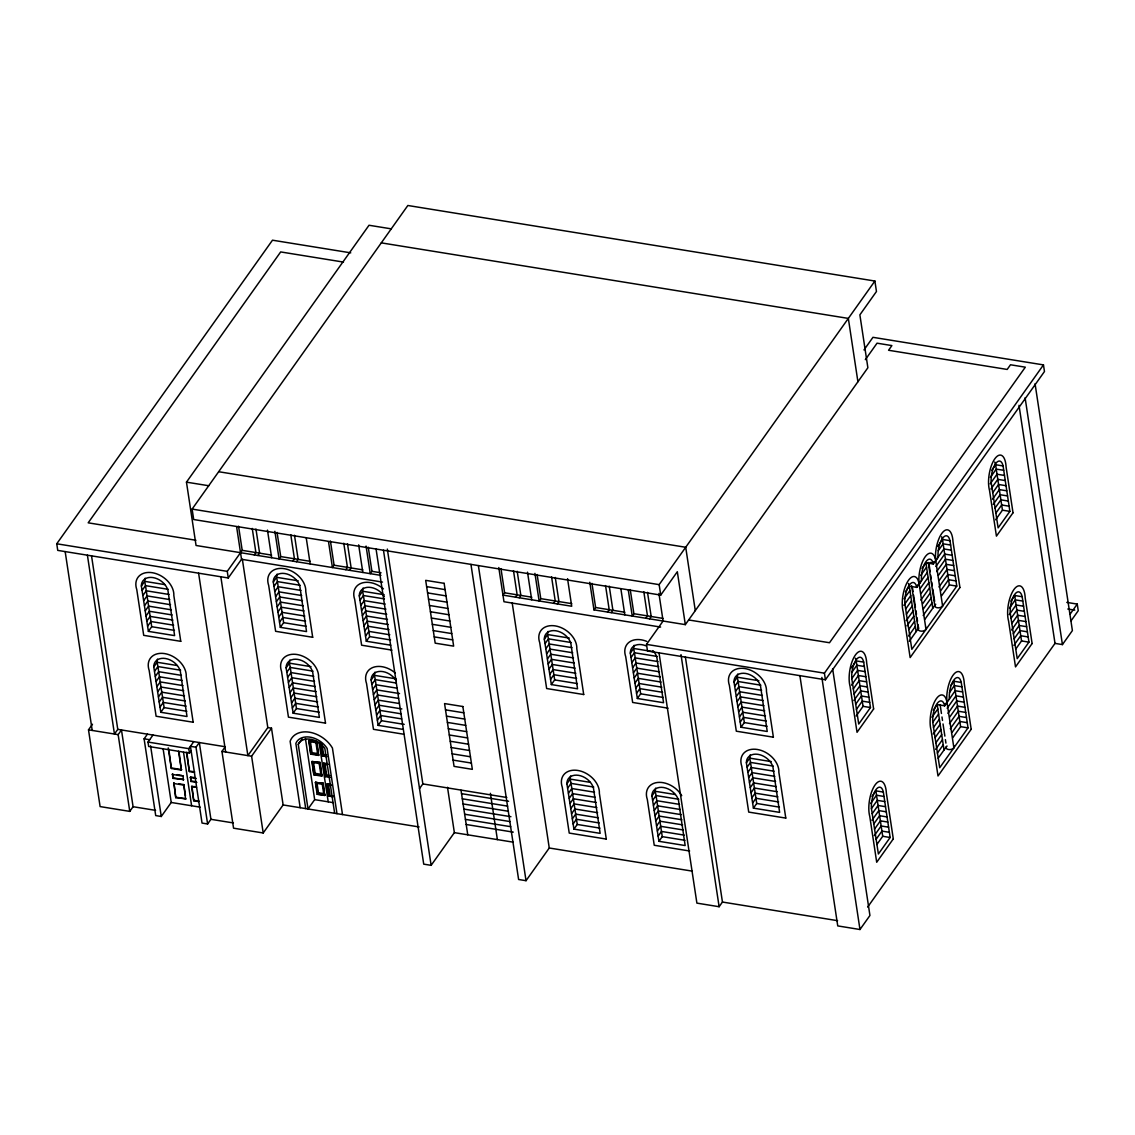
<?xml version="1.0" encoding="UTF-8"?>
<svg xmlns="http://www.w3.org/2000/svg" width="1135" height="1135" viewBox="0 0 1135 1135"><rect width="100%" height="100%" fill="white"/><g stroke="black" fill="none" stroke-linecap="round" stroke-linejoin="round"><path stroke-width="1.5" d="M305.414 738.474L314.665 799.636L308.025 808.971L298.25 744.333L298.86 743.127A16.713 11.932 35.4 0 1 323.858 747.114L324.865 748.561L334.655 813.284M236.619 526.81L241.528 559.285L228.263 577.97L57.743 550.39L56.75 543.778L272.485 240.194L350.743 252.85M380.934 575.388L196.057 545.481L186.466 482.148L369.017 225.255L391.249 228.844M685.327 624.633L677.325 571.728L660.74 595.081L193.702 519.532L192.113 509.09L407.848 205.492L874.886 281.04L876.461 291.496L859.876 314.849L867.878 367.74L685.327 624.633L593.96 609.85L589.789 582.255M141.378 586.043A14.741 10.527 35.4 0 1 153.041 577.587A14.741 10.527 35.4 0 1 167.923 590.328L174.606 635.614L148.387 631.372L141.378 586.043L144.698 581.361A14.741 10.527 35.4 0 1 145.181 578.169M142.187 590.328L145.507 585.646L144.698 581.361L164.603 584.582M142.953 595.449L146.273 590.782L169.001 594.456M143.734 600.571L147.053 595.903L169.768 599.578M144.514 605.693L147.834 601.025L170.548 604.7M145.28 610.814L148.6 606.147L171.328 609.821M146.06 615.95L149.38 611.268L172.094 614.943M146.826 621.072L150.146 616.404L172.875 620.079M147.607 626.194L150.927 621.526L173.655 625.201M148.387 631.372L151.707 626.704L145.507 585.646L168.221 589.32M129.759 811.383L118.153 734.629L121.473 729.961L133.079 806.715L129.759 811.383L100.107 806.588L88.502 729.833L92.488 724.229M153.778 666.94A14.741 10.527 35.4 0 1 165.44 658.499A14.741 10.527 35.4 0 1 180.323 671.239L187.005 716.511L160.787 712.283L153.778 666.94L157.098 662.273A14.741 10.527 35.4 0 1 157.566 659.08M154.587 671.225L157.907 666.557L157.098 662.273L177.003 665.493M228.263 577.97L227.255 571.359L242.195 550.347L238.534 526.2M91.524 555.781L117.77 729.365L114.451 734.033L87.409 555.185M155.353 676.346L158.673 671.679L181.401 675.353M156.133 681.468L159.453 676.801L182.167 680.475M156.914 686.59L160.234 681.922L182.948 685.597M254.24 554.901L255.9 552.561L252.24 528.413M157.68 691.726L161 687.044L183.728 690.718M257.943 555.497L259.603 553.156L255.957 529.009M158.46 696.847L161.78 692.18L184.494 695.854M159.226 701.969L162.546 697.301L185.275 700.976M160.007 707.091L163.327 702.423L186.055 706.098M160.787 712.283L164.107 707.602L157.907 666.557L180.621 670.232M163.156 749.072L171.229 802.473L161.269 816.491L155.708 815.583L144.102 738.828L147.422 734.161M191.106 750.732L189.446 753.058L148.671 746.475L148.004 742.063L152.984 735.054M277.068 532.428L280.728 556.576L279.068 558.917L274.883 531.308M273.294 582A14.741 10.527 35.4 0 1 284.97 573.544A14.741 10.527 35.4 0 1 299.853 586.284L306.535 631.571L280.317 627.329L273.294 582L276.614 577.318A14.741 10.527 35.4 0 1 277.096 574.126M274.102 586.284L277.422 581.602L276.614 577.318L298.193 580.808M292.773 561.13L294.433 558.789L290.773 534.642M274.883 591.406L278.203 586.738L300.931 590.413M296.476 561.726L298.136 559.399L294.49 535.252M275.663 596.528L278.983 591.86L301.697 595.534M276.429 601.649L279.749 596.982L302.477 600.656M277.21 606.771L280.529 602.103L303.244 605.778M277.99 611.907L281.31 607.225L304.024 610.9M278.756 617.029L282.076 612.361L304.804 616.035M179.131 752.477L181.387 770.083L171.342 768.466L168.817 749.143M189.446 753.058L188.779 748.66L193.759 741.652M279.536 622.15L282.856 617.483L305.57 621.157M172.832 778.355L172.577 773.914L172.832 778.355L183.7 779.589L173.173 777.886M280.317 627.329L283.636 622.661L277.422 581.602L300.151 585.277M196 747.213L199.32 742.545L210.926 819.314L207.606 823.982L202.044 823.074L190.439 746.319L196 747.213L207.606 823.982M175.769 797.692L173.939 782.994L175.769 797.692L185.956 798.827L176.095 797.224M183.359 780.057L183.104 775.616M330.427 541.054L334.087 565.202L332.427 567.543L328.512 541.665M194.369 772.367L189.346 771.545L186.821 752.221M185.629 799.295L183.799 784.597L178.876 783.803M196.852 782.412L190.836 781.433L190.566 776.993L195.078 777.73M190.836 781.433L190.566 776.993M198.696 801.58L193.759 800.785L191.616 786.555L195.234 786.612M345.778 569.699L347.438 567.372L343.777 543.225M349.481 570.309L351.141 567.968L347.494 543.821M220.843 576.779L247.884 755.612L267.803 727.592L271.506 728.188L283.126 804.942L263.207 832.976L233.555 828.181L221.949 751.413L225.269 746.745L117.77 729.365M286.119 667.848A14.741 10.527 35.4 0 1 297.796 659.407A14.741 10.527 35.4 0 1 312.678 672.133L319.361 717.419L293.142 713.177L286.119 667.848L289.439 663.166A14.741 10.527 35.4 0 1 289.922 659.988M193.759 800.785L191.943 786.087M286.928 672.133L290.248 667.451L289.439 663.166L311.018 666.656M287.708 677.255L291.028 672.587L313.757 676.261M288.489 682.376L291.808 677.708L314.523 681.383M289.255 687.498L292.575 682.83L315.303 686.505M368.251 547.183L371.911 571.331L370.251 573.657L366.066 546.063M290.035 692.62L293.355 687.952L316.069 691.626M390.78 645.205L366.307 641.247L359.298 595.903L362.618 591.236A14.741 10.527 35.4 0 1 363.101 588.043M290.815 697.755L294.121 693.074L316.849 696.748M360.107 600.188L363.427 595.52L362.618 591.236L384.183 594.726M263.207 832.976L251.601 756.208L271.506 728.188M360.873 605.31L364.193 600.642L385.176 604.033M291.582 702.877L294.901 698.209L317.63 701.884M292.362 707.999L295.682 703.331L318.396 707.006M361.654 610.431L364.973 605.764L385.943 609.154M293.142 713.177L296.462 708.51L290.248 667.451L312.976 671.14M362.434 615.567L365.754 610.885L386.723 614.29M363.2 620.689L366.52 616.021L387.503 619.412M363.98 625.811L367.3 621.143L388.269 624.534M364.761 630.932L368.066 626.265L389.05 629.655M365.527 636.054L368.847 631.386L389.816 634.777M366.307 641.247L369.627 636.579L363.427 595.52L384.396 598.911M298.25 744.333L302.038 738.984M308.734 740.843L316.892 741.637L318.58 755.413L310.749 754.151L308.734 740.843L316.892 741.637M311.387 753.612L312.054 752.675L318.396 753.697L317.729 754.633L311.387 753.612L309.571 741.623L310.238 740.687M317.729 754.633L315.927 742.645L316.594 741.722M310.749 754.151L309.075 740.375M311.884 761.67L320.169 762.493L321.829 776.113L313.87 774.822L311.884 761.67L320.169 762.493M314.523 774.283L312.735 762.45L313.388 761.514L315.175 773.346L314.523 774.283L320.978 775.333L321.645 774.396L315.175 773.346M402.627 729.323L378.154 725.364L371.145 680.021L374.465 675.353A14.741 10.527 35.4 0 1 374.947 672.161M371.954 684.306L375.274 679.638L374.465 675.353L396.03 678.843M326.965 756.719L322.269 755.953L321.091 745.511M322.014 744.205L323.574 754.477L322.907 755.413L321.091 743.439M320.978 775.333L319.19 763.5L319.857 762.564M372.72 689.442L376.04 684.76L397.023 688.165M313.87 774.822L312.224 761.202M330.157 777.404L325.39 776.624L323.404 763.486L326.908 763.529M373.5 694.563L376.82 689.896L399.548 693.57M326.029 776.085L324.241 764.266L324.908 763.33L326.696 775.148L326.029 776.085L329.264 776.61M315.374 782.497L323.248 783.249L324.695 795.465L317.147 794.245L315.374 782.497L323.248 783.249M374.28 699.685L377.6 695.017L398.569 698.408M317.8 793.706L316.211 783.278L316.878 782.341L318.453 792.769L317.8 793.706L323.858 794.684L324.511 793.748L318.453 792.769M375.047 704.807L378.366 700.139L399.35 703.53M325.39 776.624L323.73 763.018M323.858 794.684L322.269 784.257L322.936 783.32M375.827 709.928L379.147 705.261L401.861 708.935M317.147 794.245L325.021 794.997M333.193 796.784L328.668 796.061L326.894 784.313L330.242 784.328M376.607 715.064L379.927 710.382L400.896 713.773M329.306 795.522L327.731 785.094L328.398 784.157L329.973 794.585L329.306 795.522L333.846 796.245M377.373 720.186L380.693 715.518L401.662 718.909M378.154 725.364L381.474 720.697L375.274 679.638L396.243 683.029M328.668 796.061L327.22 783.845M500.975 568.649L504.621 592.796L502.961 595.123L571.714 606.246L567.543 578.651M515.474 597.152L517.134 594.811L513.488 570.664M519.192 597.748L520.837 595.421L517.191 571.274M537.125 574.494L540.771 598.642L539.111 600.982L534.94 573.374M419.524 788.584L422.844 783.916L387.333 549.07M553.568 603.309L555.228 600.982L551.567 576.835M557.271 603.919L558.931 601.578L555.27 577.431M544.332 639.232A14.741 10.527 35.4 0 1 555.994 630.79A14.741 10.527 35.4 0 1 570.877 643.531L577.559 688.817L551.34 684.575L544.332 639.232L547.637 634.564A14.741 10.527 35.4 0 1 548.12 631.372M545.14 643.517L548.46 638.849L547.637 634.564L569.217 638.054M545.907 648.638L549.226 643.971L571.955 647.645M546.687 653.774L550.007 649.092L572.721 652.767M547.467 658.896L550.773 654.228L573.501 657.903M548.233 664.018L551.553 659.35L574.282 663.024M549.014 669.139L552.334 664.472L575.048 668.146M593.96 609.85L595.62 607.509L591.959 583.362M549.78 674.261L553.1 669.593L575.828 673.268M550.56 679.383L553.88 674.715L576.594 678.389M551.34 684.575L554.66 679.908L548.46 638.849L571.175 642.524M607.537 612.049L609.197 609.708L605.537 585.561M376.068 549.042L423.724 864.146L431.13 865.338L454.369 832.65L447.502 787.293M611.24 612.645L612.9 610.304L609.254 586.157M630.237 589.562L633.898 613.709L632.238 616.035L628.322 590.172M660.74 595.081L659.151 584.638L874.886 281.04M645.815 618.234L647.475 615.894L643.815 591.746M649.518 618.83L651.178 616.504L647.517 592.356M652.895 650.639A14.741 10.527 35.4 0 1 656.867 657.435L663.564 702.721L637.345 698.479L630.322 653.15L633.642 648.468A14.741 10.527 35.4 0 1 634.124 645.276M631.131 657.435L634.451 652.753L633.642 648.468L653.547 651.689M631.911 662.556L635.217 657.889L657.945 661.563M863.99 349.935L872.957 337.322L1043.462 364.902L1044.47 371.514L825.415 679.78L647.503 650.993L646.496 644.382L663.095 621.029L658.924 593.435M632.677 667.678L635.997 663.01L658.726 666.685M633.458 672.8L636.778 668.132L659.492 671.806M634.224 677.921L637.544 673.254L660.272 676.928M635.004 683.057L638.324 678.375L661.052 682.05M865.338 359.667L877.057 343.181L891.883 345.579L888.563 350.261L1007.171 369.442L1010.49 364.775L1025.316 367.173L829.501 642.736L688.647 619.951M566.904 783.788A14.741 10.527 35.4 0 1 578.58 775.333A14.741 10.527 35.4 0 1 593.449 788.073L600.145 833.36L573.927 829.117L566.904 783.788L570.224 779.107A14.741 10.527 35.4 0 1 570.706 775.914M635.784 688.179L639.104 683.511L661.818 687.186M567.713 788.073L571.033 783.391L570.224 779.107L590.129 782.327M636.551 693.301L639.87 688.633L662.599 692.307M568.493 793.195L571.799 788.527L594.527 792.202M637.345 698.479L640.651 693.811L634.451 652.753L657.165 656.427M569.259 798.316L572.579 793.649L595.308 797.323M570.04 803.438L573.359 798.77L596.074 802.445M570.806 808.56L574.126 803.892L596.854 807.567M571.586 813.681L574.906 809.014L597.634 812.688M470.954 564.393L518.61 879.497L526.03 880.689L549.255 848.001L512.197 602.898M572.366 818.817L575.686 814.135L598.4 817.824M573.132 823.939L576.452 819.271L599.181 822.946M573.927 829.117L577.247 824.45L571.033 783.391L593.747 787.066M651.916 795.961A14.741 10.527 35.4 0 1 663.592 787.52A14.741 10.527 35.4 0 1 678.475 800.26L685.157 845.547L658.938 841.305L651.916 795.961L655.235 791.294A14.741 10.527 35.4 0 1 655.718 788.101M733.99 681.894A14.741 10.527 35.4 0 1 745.667 673.452A14.741 10.527 35.4 0 1 760.549 686.193L767.232 731.479L741.013 727.237L733.99 681.894L737.31 677.226A14.741 10.527 35.4 0 1 737.793 674.034M652.724 800.246L656.044 795.578L655.235 791.294L675.155 794.514M734.799 686.178L738.119 681.511L737.31 677.226L758.889 680.716M653.505 805.368L656.824 800.7L679.539 804.375M735.579 691.3L738.899 686.632L761.613 690.307M654.285 810.503L657.605 805.822L680.319 809.496M736.36 696.436L739.679 691.754L762.394 695.429M655.051 815.625L658.371 810.957L681.099 814.632M737.126 701.558L740.446 696.89L763.174 700.565M655.831 820.747L659.151 816.079L681.865 819.754M737.906 706.679L741.226 702.012L763.94 705.686M656.597 825.869L659.917 821.201L682.646 824.875M738.672 711.801L741.992 707.133L764.72 710.808M657.378 830.99L660.698 826.323L683.426 829.997M739.452 716.923L742.772 712.255L765.501 715.93M658.158 836.126L661.478 831.444L684.192 835.119M740.233 722.059L743.553 717.377L766.267 721.051M658.938 841.305L662.258 836.637L656.044 795.578L678.773 799.253M741.013 727.237L744.333 722.569L738.119 681.511L760.847 685.185M746.39 762.791A14.741 10.527 35.4 0 1 758.067 754.349A14.741 10.527 35.4 0 1 772.949 767.09L779.631 812.376L753.413 808.134L746.39 762.791L749.71 758.123A14.741 10.527 35.4 0 1 750.192 754.931M747.199 767.076L750.519 762.408L749.71 758.123L771.289 761.613M747.979 772.211L751.299 767.53L774.013 771.204M748.76 777.333L752.079 772.665L774.794 776.34M825.415 679.78L824.421 673.168L1043.462 364.902M749.526 782.455L752.845 777.787L775.574 781.462M750.306 787.577L753.626 782.909L776.34 786.583M751.072 792.698L754.392 788.031L777.12 791.705M751.852 797.82L755.172 793.152L777.901 796.827M752.633 802.956L755.953 798.274L778.667 801.963M851.321 667.891L856.272 660.91A14.741 5.859 -80.8 0 0 855.322 658.187M905.418 591.761L909.376 586.185A14.741 5.859 -80.8 0 0 908.426 583.461M922.017 568.408L925.976 562.832L933.381 564.024L938.092 557.399A14.741 5.859 -80.8 0 1 942.433 538.444A14.741 5.859 -80.8 0 1 949.981 540.671L956.762 586.1L911.831 649.319L904.907 604.104A14.741 5.859 -80.8 0 1 909.248 585.149A14.741 5.859 -80.8 0 1 916.796 587.377L921.506 580.751A14.741 5.859 -80.8 0 1 925.848 561.797A14.741 5.859 -80.8 0 1 933.381 564.024M937.609 546.446L942.575 539.48A14.741 5.859 -80.8 0 0 941.624 536.756M991.706 470.316L995.665 464.74A14.741 5.859 -80.8 0 0 994.728 462.016M753.413 808.134L756.733 803.466L750.519 762.408L773.247 766.082M851.959 672.161L856.84 665.28L856.272 660.91L863.692 662.116L870.474 707.531L858.727 724.045L851.803 678.843A14.741 5.859 -80.8 0 1 856.145 659.889A14.741 5.859 -80.8 0 1 863.692 662.116M904.084 598.812L909.944 590.54L909.376 586.185L916.796 587.377M920.669 575.459L926.543 567.188L925.976 562.832M938.248 550.716L943.142 543.835L942.575 539.48L949.981 540.671M990.373 477.367L996.246 469.11L995.665 464.74L1003.085 465.946L1009.866 511.36L998.119 527.874L991.195 482.673A14.741 5.859 -80.8 0 1 995.537 463.718A14.741 5.859 -80.8 0 1 1003.085 465.946M851.747 678.659L857.62 670.402L865.04 671.608M903.871 605.31L910.724 595.676M918.513 584.709L927.323 572.324M936.091 559.981L943.909 548.971L951.329 550.163M990.174 483.865L997.012 474.231L1004.432 475.437M851.548 685.157L858.4 675.524L865.806 676.73M905.631 609.055L911.504 600.798M920.272 588.455L928.089 577.445M935.878 566.478L944.689 554.093L952.095 555.285M990.94 488.986L997.793 479.353L1005.199 480.559M853.307 688.917L859.167 680.645L866.587 681.851M906.411 614.177L912.27 605.92M921.038 593.577L928.87 582.567M936.659 571.6L945.469 559.215L952.875 560.406M992.699 492.746L998.559 484.489L1005.979 485.681M854.073 694.038L859.947 685.781L867.367 686.973M906.198 620.675L913.051 611.041M920.84 600.074L929.65 587.689M938.418 575.346L946.235 564.336L953.655 565.542M992.487 499.244L999.339 489.611L1006.759 490.802M853.875 700.536L860.727 690.903L868.133 692.095M906.978 625.811L913.831 616.163M922.599 603.834L930.416 592.81M939.184 580.467L947.016 569.458L954.422 570.664M993.267 504.366L1000.119 494.732L1007.525 495.924M855.634 704.282L861.493 696.025L868.913 697.216M908.724 629.556L914.597 621.299M923.365 608.956L931.197 597.946M938.986 586.979L947.782 574.58L955.202 575.785M995.026 508.111L1000.886 499.854L1008.306 501.06M856.4 709.403L862.274 701.146L869.68 702.352M908.525 636.054L915.378 626.421M923.166 615.454L931.963 603.068M940.745 590.725L948.562 579.715L955.982 580.907M995.792 513.233L1001.666 504.976L1009.072 506.182M659.024 652.781L696.89 903.119L719.122 906.723L722.442 902.041L685.384 656.952M856.216 715.972L863.054 706.339L856.84 665.28L864.26 666.472M909.305 641.232L918.584 628.18L918.059 624.704M924.926 619.256L935.183 604.827M941.525 595.903L949.342 584.894L943.142 543.835L950.548 545.041M995.608 519.802L1002.446 510.168L996.246 469.11L1003.652 470.301M871.978 796.444L875.936 790.868L883.356 792.074L890.138 837.488L878.391 854.002L871.467 808.801A14.741 5.859 -80.8 0 1 875.809 789.846A14.741 5.859 -80.8 0 1 883.356 792.074M933.282 710.169L937.24 704.594L944.661 705.8A14.741 5.859 -80.8 0 0 937.113 703.572A14.741 5.859 -80.8 0 0 932.771 722.527L939.695 767.728L968.027 727.861L961.26 682.447A14.741 5.859 -80.8 0 0 953.712 680.22A14.741 5.859 -80.8 0 0 949.371 699.174M950.875 685.427L953.84 681.241L961.26 682.447M1010.803 601.082L1014.761 595.506L1022.167 596.712L1028.948 642.126L1017.215 658.655L1010.292 613.439A14.741 5.859 -80.8 0 1 1014.633 594.485A14.741 5.859 -80.8 0 1 1022.167 596.712M870.644 803.495L876.518 795.238L875.936 790.868M931.948 717.221L937.822 708.964L937.24 704.594M949.527 692.492L954.407 685.611L953.84 681.241M1009.455 608.133L1015.328 599.876L1014.761 595.506M871.425 808.617L877.284 800.359L884.704 801.551M932.729 722.342L938.588 714.085M944.59 705.899L955.188 690.733L962.593 691.924M1009.256 614.631L1016.109 604.998L1023.515 606.203M872.191 813.738L878.064 805.481L885.47 806.687M933.495 727.464L939.369 719.207M947.158 708.24L955.968 695.854L963.374 697.046M1011.015 618.376L1016.875 610.119L1024.295 611.325M871.992 820.236L878.831 810.603L886.251 811.809M933.296 733.962L940.149 724.329M947.938 713.362L956.734 700.976L964.154 702.182M1011.782 623.512L1017.655 615.255L1025.061 616.447M873.737 823.996L879.611 815.725L887.031 816.93M935.041 737.722L940.915 729.45M949.683 717.107L957.514 706.098L964.92 707.304M1011.583 630.01L1018.436 620.377L1025.841 621.569M874.517 829.117L880.391 820.86L887.797 822.052M935.822 742.843L941.695 734.586M949.484 723.619L958.281 711.219L965.701 712.425M1013.342 633.756L1019.202 625.498L1026.622 626.69M874.319 835.615L881.157 825.982L888.577 827.174M935.623 749.341L942.461 739.708M950.265 728.741L959.061 716.355L966.481 717.547M1014.108 638.877L1019.982 630.62L1027.388 631.826M876.064 839.361L881.938 831.104L889.343 832.295M937.368 753.087L943.242 744.83M952.01 732.486L959.841 721.477L967.247 722.669M1013.91 645.375L1020.748 635.742L1028.168 636.948M876.858 844.553L882.718 836.282L876.518 795.238L883.924 796.429M938.163 758.265L946.448 746.589M952.79 737.665L960.621 726.655L954.407 685.611L961.827 686.803M1015.669 649.192L1021.543 640.934L1015.328 599.876L1022.748 601.068M1070.106 614.149L1077.257 604.09L1066.801 602.401M867.637 907.092L1055.011 643.389L1019.003 405.294M1071.1 620.76L1078.25 610.701L1077.257 604.09M799.877 675.566L837.744 925.905L859.975 929.508L869.935 915.491L832.608 668.643M1055.011 643.389L1062.431 644.595L1072.391 630.578L1035.063 383.744M381.289 242.862L848.342 318.41L857.918 381.757M343.465 262.086L280.671 251.927L88.175 522.824L195.901 540.246M1002.446 510.168L1009.866 511.36M949.342 584.894L956.762 586.1M218.672 471.72L685.71 547.269L695.287 610.616M1067.808 609.013L1074.774 610.133M186.466 482.148L208.712 485.737M1021.543 640.934L1028.948 642.126M192.113 509.09L659.151 584.638M242.195 550.347L271.591 555.1M280.728 556.576L310.125 561.328M334.087 565.202L362.817 569.855M371.911 571.331L381.062 572.806M504.621 592.796L531.79 597.194M540.771 598.642L571.77 603.65M595.62 607.509L624.775 612.233M633.898 613.709L663.053 618.419M426.632 586.625L445.09 589.618M241.528 559.285L382.509 582.099M660.613 627.073L503.968 601.734L498.79 567.528M427.583 592.91L446.041 595.889M428.533 599.195L446.991 602.174M56.75 543.778L227.255 571.359M429.484 605.48L447.942 608.459M646.496 644.382L824.421 673.168M430.435 611.751L448.892 614.744M431.385 618.036L449.843 621.015M432.336 624.321L450.794 627.3M433.286 630.606L451.744 633.585M434.237 636.877L452.695 639.87M863.054 706.339L870.474 707.531M960.621 726.655L968.027 727.861M283.636 622.661L306.365 626.336M369.627 636.579L390.61 639.97M391.944 650.114L361.625 645.205L354.688 599.394A20.799 14.854 35.4 0 1 361.341 583.22A20.799 14.854 35.4 0 1 383.431 588.881M554.66 679.908L577.389 683.582M640.651 693.811L663.379 697.486M668.033 708.169L632.649 702.452L625.711 656.64A20.799 14.854 35.4 0 1 646.78 641.403M151.707 626.704L174.435 630.379M744.333 722.569L767.047 726.244M445.516 709.857L463.804 712.808M446.466 716.128L464.754 719.093M447.403 722.413L465.705 725.378M448.353 728.698L466.655 731.649M381.474 720.697L404.202 724.371M296.462 708.51L319.19 712.184M449.304 734.983L467.606 737.934M450.255 741.254L468.556 744.219M403.79 734.231L373.472 729.323L366.534 683.511A20.799 14.854 35.4 0 1 373.188 667.352A20.799 14.854 35.4 0 1 395.278 672.998M451.205 747.539L469.507 750.505M452.156 753.824L470.443 756.775M164.107 707.602L186.835 711.276M756.733 803.466L779.447 807.141M453.106 760.109L471.394 763.061M309.571 741.623L315.927 742.645M882.718 836.282L890.138 837.488M323.574 754.477L326.738 754.988M322.595 755.484L326.071 755.924M311.075 753.683L318.907 754.945M323.404 763.486L328.171 764.252M312.735 762.45L319.19 763.5M324.241 764.266L327.476 764.777M88.502 729.833L118.153 734.629M144.102 738.828L149.664 739.722M221.949 751.413L251.601 756.208M422.844 783.916L506.82 797.494M148.004 742.063L188.779 748.66M461.534 793.663L508.594 801.282M326.696 775.148L329.93 775.673M314.211 774.354L320.567 775.389M462.314 798.799L507.629 806.134M463.094 803.949L508.409 811.27M662.258 836.637L684.972 840.311M577.247 824.45L599.961 828.124M326.894 784.313L331.42 785.037M327.731 785.094L330.767 785.576M316.211 783.278L322.269 784.257M463.874 809.085L510.92 816.703M464.655 814.235L509.955 821.556M689.626 850.995L654.242 845.263L647.319 799.451A20.799 14.854 35.4 0 1 657.534 782.469A20.799 14.854 35.4 0 1 681.724 795.649M171.669 767.998L181.714 769.629M189.673 771.076L194.695 771.899M465.421 819.371L510.736 826.691M177.088 774.637L181.6 775.375M172.236 774.382L182.763 776.085M190.24 777.461L196.256 778.44M314.665 799.636L333.123 802.615M466.201 824.507L513.261 832.125M191.177 780.965L195.688 781.703M173.612 783.462L183.473 785.065M191.616 786.555L196.539 787.35M283.126 804.942L419.099 826.947M454.369 832.65L513.077 842.142M549.255 848.001L692.364 871.141M194.099 800.317L199.022 801.111M171.229 802.473L200.115 807.141M133.079 806.715L155.566 810.347M210.926 819.314L233.413 822.946M722.442 902.041L837.573 920.669M319.006 742.347L328.228 801.835M1025.104 397.747L1062.431 644.595M935.737 560.718L942.589 606.033M928.856 563.003L930.175 571.714M930.7 575.204L931.225 578.694M931.75 582.17L932.275 585.66M932.814 589.15L934.658 601.351M928.26 562.506L934.843 606.076M926.543 567.188L932.757 608.246M947.016 702.48L953.868 747.795M940.135 704.764L941.44 713.475M941.979 716.965L942.504 720.455M943.029 723.946L944.873 736.133M945.398 739.623L945.923 743.113M919.151 584.071L926.004 629.386M937.822 708.964L944.022 750.008M912.526 588.1L913.051 591.59M913.576 595.066L915.42 607.268M915.945 610.758L916.484 614.248M917.009 617.724L917.534 621.214M911.66 585.859L918.258 629.428M909.944 590.54L916.158 631.599M821.853 677.411L859.975 929.508M681 654.625L719.122 906.723M620.902 588.966L624.817 614.844M527.52 572.182L531.705 599.777M478.374 565.585L526.03 880.689M490.391 793.322L497.385 839.602M461.023 790.244L467.762 834.821M383.474 550.234L431.13 865.338M358.66 544.871L362.831 572.466M306.266 538.075L310.181 563.939M342.5 814.547L332.427 748.022A25.396 18.132 35.4 0 0 309.373 732.189A25.396 18.132 35.4 0 0 290.134 741.283L300.179 807.709M336.967 813.653L327.107 748.391L325.589 746.248A19.267 13.762 35.4 0 0 296.76 741.652L295.852 743.425L305.712 808.602M320.254 742.645L322.269 755.953M319.829 762.961L321.829 776.113M316.566 742.106L318.58 755.413M322.922 783.717L324.695 795.465M310.508 742.403L312.054 752.675M315.714 782.029L317.232 792.102M267.477 530.116L271.648 557.711M242.351 559.271L267.803 727.592M198.597 573.175L225.652 752.023M186.495 752.689L189.346 771.545M183.544 752.363L191.616 805.765M183.799 784.597L185.473 795.663M178.536 751.228L181.387 770.083M168.235 747.894L171.342 768.466M150.586 745.851L161.269 816.491M65.163 551.596L92.205 730.429M359.298 595.903A14.741 10.527 35.4 0 1 369.045 587.277A14.741 10.527 35.4 0 1 384.354 596.684M371.145 680.021A14.741 10.527 35.4 0 1 380.892 671.395A14.741 10.527 35.4 0 1 396.2 680.816M630.322 653.15A14.741 10.527 35.4 0 1 645.914 645.829M925.578 627.059A4.086 2.355 -8.6 0 1 922.712 631.103A4.086 2.355 -8.6 0 1 918.584 628.18M942.688 604.203A4.086 2.355 -8.6 0 1 938.248 607.835A4.086 2.355 -8.6 0 1 935.737 604.246M953.953 745.965A4.086 2.355 -8.6 0 1 949.513 749.611A4.086 2.355 -8.6 0 1 947.016 746.007M947.101 700.65A4.086 2.355 -8.6 0 1 944.76 703.955M935.836 558.888A4.086 2.355 -8.6 0 1 933.481 562.194M931.395 562.534A4.086 2.355 -8.6 0 1 930.374 562.449M919.478 582.822A4.086 2.355 -8.6 0 1 916.881 585.547M873.624 708.949L857.038 732.302L850.101 686.491A20.799 8.271 -80.8 0 1 855.407 654.994A20.799 8.271 -80.8 0 1 866.7 663.138L873.624 708.949M959.926 587.519L910.142 657.576L903.205 611.765A20.799 8.271 -80.8 0 1 906.184 584.397A20.799 8.271 -80.8 0 1 917.818 579.559L918.967 582.879L918.896 578.041A20.799 8.271 -80.8 0 1 925.096 556.916A20.799 8.271 -80.8 0 1 934.403 556.207L935.566 559.527L935.481 554.689A20.799 8.271 -80.8 0 1 944.235 530.854A20.799 8.271 -80.8 0 1 952.989 541.707L959.926 587.519M1013.016 512.779L996.431 536.131L989.507 490.334A20.799 8.271 -80.8 0 1 994.799 458.824A20.799 8.271 -80.8 0 1 1006.092 466.982L1013.016 512.779M893.302 838.907L876.702 862.26L869.779 816.448A20.799 8.271 -80.8 0 1 875.071 784.952A20.799 8.271 -80.8 0 1 886.364 793.095L893.302 838.907M971.191 729.28L938.007 775.985L931.083 730.174A20.799 8.271 -80.8 0 1 934.062 702.806A20.799 8.271 -80.8 0 1 945.682 697.968L946.831 701.288L946.76 696.45A20.799 8.271 -80.8 0 1 955.5 672.615A20.799 8.271 -80.8 0 1 964.268 683.469L971.191 729.28M1032.112 643.545L1015.513 666.898L1008.589 621.1A20.799 8.271 -80.8 0 1 1013.881 589.59A20.799 8.271 -80.8 0 1 1025.189 597.748L1032.112 643.545M444.14 583.333L425.682 580.354L435.187 643.162L453.645 646.141L444.14 583.333M312.692 637.288L275.621 631.301L268.697 585.49A20.799 14.854 35.4 0 1 284.232 568.663A20.799 14.854 35.4 0 1 305.769 591.477L312.692 637.288M583.716 694.535L546.644 688.534L539.721 642.722A20.799 14.854 35.4 0 1 555.256 625.896A20.799 14.854 35.4 0 1 576.793 648.723L583.716 694.535M180.763 641.332L143.705 635.345L136.768 589.533A20.799 14.854 35.4 0 1 152.303 572.707A20.799 14.854 35.4 0 1 173.839 595.52L180.763 641.332M773.389 737.197L736.317 731.195L729.394 685.384A20.799 14.854 35.4 0 1 744.929 668.558A20.799 14.854 35.4 0 1 766.466 691.385L773.389 737.197M462.853 706.523L444.565 703.572L454.057 766.38L472.344 769.346L462.853 706.523M325.518 723.137L288.446 717.15L281.523 671.338A20.799 14.854 35.4 0 1 297.058 654.512A20.799 14.854 35.4 0 1 318.594 677.325L325.518 723.137M193.163 722.229L156.105 716.242L149.167 670.43A20.799 14.854 35.4 0 1 164.703 653.604A20.799 14.854 35.4 0 1 186.239 676.417L193.163 722.229M785.789 818.094L748.717 812.092L741.793 766.281A20.799 14.854 35.4 0 1 757.329 749.469A20.799 14.854 35.4 0 1 778.865 772.282L785.789 818.094M606.289 839.077L569.231 833.076L562.293 787.279A20.799 14.854 35.4 0 1 577.828 770.452A20.799 14.854 35.4 0 1 599.365 793.266L606.289 839.077"/></g></svg>
